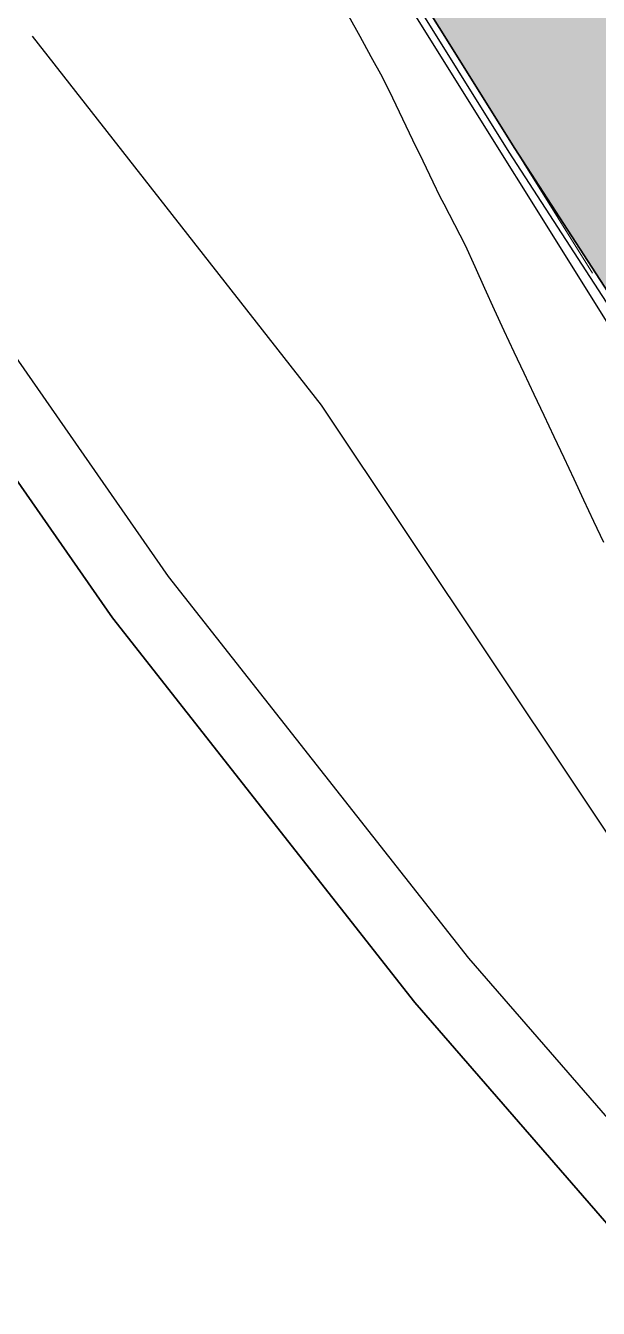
# Model space of a CAD drawing. Header units: metres. Extents: x 3 to 509016, y 4 to 6969473.
# Drawn here: x 507723.75 to 507736.12, y 6967195.38 to 6967223.06 of the extents above; entities that cross this region are included whole.
import ezdxf

# ---------------------------------------------------------------- set-up
doc = ezdxf.new("R2010")
doc.units = ezdxf.units.M
doc.linetypes.add('ISO-DASHED', pattern=[12, 8, -4])
doc.layers.add('_PROP-BDY', color=6, linetype='Continuous', plot=False)
doc.layers.add('A-FLOR', color=252, linetype='Continuous', lineweight=5)
for name, color, linetype in [('EWS_BATTER TOE', 252, 'Continuous'), ('HATCH_PAVEMENT_CARPARK', 254, 'Continuous'), ('KRB_BACK', 252, 'Continuous'), ('KRB_INV BARRIER [TYPE 1]', 2, 'ISO-DASHED'), ('KRB_LIP', 252, 'Continuous'), ('mga2020bdy', 252, 'Continuous'), ('mga2020DR_UNLINED', 252, 'Continuous'), ('STRINGS LIP', 60, 'Continuous'), ('TOPO_BANK', 252, 'Continuous'), ('XREF', 7, 'Continuous')]:
    doc.layers.add(name, color=color, linetype=linetype)

# ---------------------------------------------------------------- blocks, each defined once
blk = doc.blocks.new('XD_HATCH')
at = {"layer": 'HATCH_PAVEMENT_CARPARK'}
h = blk.add_hatch(color=256, dxfattribs=at)
h.dxf.hatch_style = 1
edge = h.paths.add_edge_path()
edge.add_arc((507820.003, 6967266.085), 90.985, 212.49045, 214.43315, ccw=False)
edge.add_line((507743.26, 6967217.211), (507739.398, 6967223.586))
edge.add_line((507739.398, 6967223.586), (507735.794, 6967229.354))
edge.add_arc((507741.735, 6967233.063), 7.004, 130.4092, 211.9744, ccw=False)
edge.add_line((507737.195, 6967238.395), (507750.654, 6967250.094))
edge.add_line((507750.654, 6967250.094), (507741.05, 6967244.042))
edge.add_line((507741.05, 6967244.042), (507736.887, 6967241.488))
edge.add_line((507736.887, 6967241.488), (507736.596, 6967241.375))
edge.add_line((507736.596, 6967241.375), (507734.55, 6967240.12))
edge.add_line((507734.55, 6967240.12), (507731.321, 6967238.12))
edge.add_line((507731.321, 6967238.12), (507725.641, 6967234.654))
edge.add_line((507725.641, 6967234.654), (507731.043, 6967225.636))
edge.add_line((507731.043, 6967225.636), (507734.314, 6967220.406))
edge.add_line((507734.314, 6967220.406), (507740.71, 6967210.555))
edge.add_arc((507792.018, 6967243.469), 60.957, 212.67978, 223.00419)
edge.add_line((507747.44, 6967201.893), (507760.817, 6967187.542))
edge.add_line((507760.817, 6967187.542), (507809.449, 6967136.334))
edge.add_line((507809.449, 6967136.334), (507818.102, 6967127.228))
edge.add_line((507818.102, 6967127.228), (507823.852, 6967121.378))
edge.add_line((507823.852, 6967121.378), (507824.492, 6967120.745))
edge.add_arc((508006.447, 6967303.151), 257.643, 225.07103, 227.49079)
edge.add_line((507832.355, 6967113.225), (507846.232, 6967101.068))
edge.add_line((507846.232, 6967101.068), (507853.401, 6967095.287))
edge.add_line((507853.401, 6967095.287), (507861.259, 6967089.103))
edge.add_line((507861.259, 6967089.103), (507875.892, 6967078.04))
edge.add_line((507875.892, 6967078.04), (507894.996, 6967066.105))
edge.add_line((507894.996, 6967066.105), (507898.306, 6967064.422))
edge.add_arc((507903.258, 6967076.442), 13, 247.607, 320.5781)
edge.add_line((507913.301, 6967068.186), (507923.209, 6967080.381))
edge.add_line((507923.209, 6967080.381), (507928.884, 6967087.367))
edge.add_line((507928.884, 6967087.367), (507934.503, 6967094.285))
edge.add_arc((507925.6, 6967101.304), 11.338, 321.7466, 356.9562)
edge.add_arc((507925.051, 6967101.301), 11.886, 357.1121, 390.6511)
edge.add_line((507935.276, 6967107.361), (507928.355, 6967118.419))
edge.add_arc((507932.593, 6967121.072), 5, 172.2504, 212.042, ccw=False)
edge.add_line((507927.638, 6967121.746), (507927.905, 6967123.707))
edge.add_line((507927.905, 6967123.707), (507927.905, 6967123.707))
edge.add_line((507927.905, 6967123.707), (507928.222, 6967126.036))
edge.add_line((507928.222, 6967126.036), (507922.15, 6967126.731))
edge.add_line((507922.15, 6967126.731), (507921.982, 6967124.77))
edge.add_line((507921.982, 6967124.77), (507922.008, 6967120.889))
edge.add_arc((507933.653, 6967120.754), 11.645, 179.3346, 190.5058)
edge.add_arc((507935.181, 6967121.115), 13.214, 190.8395, 200.6804)
edge.add_arc((507934.907, 6967121.234), 13.001, 201.5983, 211.6011)
edge.add_line((507923.833, 6967114.422), (507928.422, 6967107.084))
edge.add_arc((507919.474, 6967101.5), 10.548, 18.5241, 31.9651, ccw=False)
edge.add_line((507929.475, 6967104.851), (507929.787, 6967103.654))
edge.add_line((507929.787, 6967103.654), (507929.949, 6967102.428))
edge.add_arc((507919.973, 6967101.735), 10, -10.2075, 3.9733, ccw=False)
edge.add_arc((507921.309, 6967101.319), 8.612, 334.462, 350.9422, ccw=False)
edge.add_line((507929.08, 6967097.606), (507928.501, 6967096.513))
edge.add_line((507928.501, 6967096.513), (507927.791, 6967095.501))
edge.add_line((507927.791, 6967095.501), (507924.256, 6967091.166))
edge.add_line((507924.256, 6967091.166), (507918.568, 6967084.191))
edge.add_line((507918.568, 6967084.191), (507911.58, 6967075.614))
edge.add_line((507911.58, 6967075.614), (507910.645, 6967074.541))
edge.add_line((507910.645, 6967074.541), (507910.131, 6967074.048))
edge.add_line((507910.131, 6967074.048), (507909.863, 6967073.813))
edge.add_line((507909.863, 6967073.813), (507909.587, 6967073.587))
edge.add_line((507909.587, 6967073.587), (507909.304, 6967073.367))
edge.add_line((507909.304, 6967073.367), (507909.013, 6967073.157))
edge.add_line((507909.013, 6967073.157), (507908.416, 6967072.764))
edge.add_line((507908.416, 6967072.764), (507907.795, 6967072.408))
edge.add_line((507907.795, 6967072.408), (507907.154, 6967072.091))
edge.add_line((507907.154, 6967072.091), (507906.825, 6967071.948))
edge.add_line((507906.825, 6967071.948), (507906.493, 6967071.814))
edge.add_line((507906.493, 6967071.814), (507905.816, 6967071.577))
edge.add_line((507905.816, 6967071.577), (507905.127, 6967071.382))
edge.add_line((507905.127, 6967071.382), (507904.429, 6967071.208))
edge.add_line((507904.429, 6967071.208), (507903.012, 6967071.034))
edge.add_line((507903.012, 6967071.034), (507901.581, 6967071.056))
edge.add_line((507901.581, 6967071.056), (507900.489, 6967071.127))
edge.add_line((507900.489, 6967071.127), (507899.41, 6967071.292))
edge.add_line((507899.41, 6967071.292), (507898.989, 6967071.383))
edge.add_line((507898.989, 6967071.383), (507898.134, 6967071.614))
edge.add_line((507898.134, 6967071.614), (507897.297, 6967071.904))
edge.add_line((507897.297, 6967071.904), (507895.368, 6967072.947))
edge.add_line((507895.368, 6967072.947), (507879.298, 6967082.987))
edge.add_line((507879.298, 6967082.987), (507866.995, 6967092.289))
edge.add_line((507866.995, 6967092.289), (507856.54, 6967100.453))
edge.add_line((507856.54, 6967100.453), (507836.168, 6967117.777))
edge.add_line((507836.168, 6967117.777), (507828.863, 6967124.875))
edge.add_line((507828.863, 6967124.875), (507821.037, 6967132.845))
edge.add_line((507821.037, 6967132.845), (507813.741, 6967140.457))
edge.add_line((507813.741, 6967140.457), (507815.658, 6967142.761))
edge.add_line((507815.658, 6967142.761), (507797.065, 6967160.683))
edge.add_line((507797.065, 6967160.683), (507795.715, 6967159.508))
edge.add_line((507795.715, 6967159.508), (507754.472, 6967202.936))
edge.add_line((507754.472, 6967202.936), (507751.459, 6967206.268))
edge.add_arc((507819.868, 6967266.093), 90.877, 214.4857, 221.17028, ccw=False)
blk = doc.blocks.new('25027_BNP_Skygate Play-Sheet - 000101 - SITE PLAN')
at = {"layer": '_PROP-BDY'}
blk.add_line((-2226983, 4059444), (-2260611, 4059444), dxfattribs=at)
at = {"layer": 'A-FLOR'}
blk.add_line((-2246565, 4059144), (-2226784, 4059144), dxfattribs=at)
blk = doc.blocks.new('XE_ARCH')
at = {"xscale": 0.001, "yscale": 0.001, "zscale": 0.001, "rotation": 121.996}
blk.add_blockref('25027_BNP_Skygate Play-Sheet - 000101 - SITE PLAN', (509988.126, 6971273.77), dxfattribs=at)
blk = doc.blocks.new('XE_LOT BOUNDARY')
at = {"layer": '_PROP-BDY'}
blk.add_line((507725.362, 6967234.162), (507743.179, 6967205.643), dxfattribs=at)
blk = doc.blocks.new('XE_SURVEY')
at = {"layer": 'mga2020bdy'}
blk.add_polyline3d([(507765.741, 6967164.879, 2.91), (507758.338, 6967173.226, 2.823), (507746.943, 6967185.547, 2.922), (507741.448, 6967191.296, 2.95), (507732.158, 6967201.984, 2.908), (507725.624, 6967210.28, 2.942), (507718.425, 6967220.62, 3.001), (507719.655, 6967221.477, 3.001), (507723.614, 6967223.282, 4.711)], dxfattribs=at)
at = {"layer": 'mga2020DR_UNLINED'}
for points in [[(507719.655, 6967221.477, 3.001), (507726.83, 6967211.173, 2.942), (507733.314, 6967202.941, 2.908), (507742.556, 6967192.306, 2.95), (507748.036, 6967186.574, 2.922), (507759.449, 6967174.233, 2.823), (507766.835, 6967165.905, 2.91), (507776.754, 6967155.916, 2.926), (507782.976, 6967149.165, 2.841), (507792.845, 6967138.935, 2.836), (507799.31, 6967131.655, 2.706), (507808.649, 6967121.772, 2.696), (507816.116, 6967114.832, 2.686), (507823.987, 6967105.773, 2.549), (507829.108, 6967100.656, 2.613), (507837.266, 6967092.595, 2.659), (507844.835, 6967085.994, 2.546), (507855.938, 6967076.896, 2.622), (507862.665, 6967071.986, 2.527), (507870.951, 6967065.735, 2.562), (507888.287, 6967056.493, 2.548), (507894.371, 6967052.844, 2.434), (507903.927, 6967049.994, 2.542)], [(507718.425, 6967220.62, 3.001), (507725.624, 6967210.28, 2.942), (507732.158, 6967201.984, 2.908), (507741.448, 6967191.296, 2.95), (507746.943, 6967185.547, 2.922), (507758.338, 6967173.226, 2.823), (507765.741, 6967164.879, 2.91), (507775.67, 6967154.879, 2.926), (507781.885, 6967148.136, 2.841), (507791.744, 6967137.916, 2.836), (507798.204, 6967130.642, 2.706), (507807.592, 6967120.707, 2.696), (507815.036, 6967113.788, 2.686), (507822.89, 6967104.75, 2.549), (507828.052, 6967099.593, 2.613), (507836.245, 6967091.495, 2.659), (507843.867, 6967084.849, 2.546), (507855.02, 6967075.71, 2.622), (507861.771, 6967070.782, 2.527), (507870.142, 6967064.468, 2.562), (507887.548, 6967055.187, 2.548), (507893.762, 6967051.462, 2.434), (507903.498, 6967048.557, 2.542)]]:
    blk.add_polyline3d(points, dxfattribs=at)
at = {"layer": 'TOPO_BANK'}
blk.add_polyline3d([(507723.895, 6967222.829, 4.371), (507730.134, 6967214.871, 4.105), (507737.489, 6967203.859, 3.688), (507743.512, 6967195.586, 3.655), (507750.898, 6967187.875, 3.554), (507760.503, 6967177.016, 3.598), (507770.647, 6967167.036, 3.639), (507777.921, 6967158.471, 3.477), (507785.998, 6967150.322, 3.457), (507794.026, 6967141.443, 3.458), (507803.174, 6967132.304, 3.515), (507810.571, 6967124.666, 3.543), (507819.277, 6967116.234, 3.546), (507826.23, 6967109.289, 3.707), (507832.809, 6967102.051, 3.721)], dxfattribs=at)
blk = doc.blocks.new('XD_DESIGN_1')
at = {"layer": 'EWS_BATTER TOE'}
blk.add_polyline3d([(507736.236, 6967211.903, 4.092), (507736.022, 6967212.36, 4.112), (507735.807, 6967212.817, 4.132), (507735.593, 6967213.274, 4.152), (507735.378, 6967213.731, 4.172), (507735.164, 6967214.188, 4.192), (507734.948, 6967214.644, 4.211), (507734.732, 6967215.1, 4.231), (507734.517, 6967215.556, 4.251), (507734.301, 6967216.013, 4.27), (507734.086, 6967216.469, 4.29), (507733.872, 6967216.926, 4.31), (507733.665, 6967217.388, 4.333), (507733.459, 6967217.85, 4.356), (507733.251, 6967218.311, 4.379), (507733.02, 6967218.757, 4.392), (507732.788, 6967219.203, 4.405), (507732.704, 6967219.365, 4.41), (507732.551, 6967219.68, 4.419), (507732.333, 6967220.133, 4.433), (507732.115, 6967220.586, 4.446), (507731.896, 6967221.039, 4.46), (507731.678, 6967221.492, 4.473), (507731.457, 6967221.944, 4.485), (507731.215, 6967222.382, 4.489), (507730.972, 6967222.82, 4.493), (507730.73, 6967223.258, 4.497)], dxfattribs=at)
at = {"layer": 'KRB_BACK'}
blk.add_lwpolyline([(507725.564, 6967234.491), (507725.975, 6967233.805), (507730.915, 6967225.558), (507734.187, 6967220.326), (507740.584, 6967210.474), (507742.858, 6967207.173), (507743.761, 6967205.981), (507744.552, 6967204.984), (507745.84, 6967203.448), (507747.33, 6967201.791), (507760.708, 6967187.439), (507775.887, 6967171.455), (507776.507, 6967170.803), (507791.256, 6967155.273), (507799.725, 6967146.355, 0.003151), (507809.341, 6967136.231), (507817.977, 6967127.143), (507823.746, 6967121.272, 0.029446), (507824.386, 6967120.638, 0.01055), (507828.28, 6967116.835, 0.01055), (507832.248, 6967113.12), (507839.772, 6967106.528), (507846.135, 6967100.953)], format="xyb", dxfattribs=at)
at = {"layer": 'KRB_LIP'}
blk.add_lwpolyline([(507725.641, 6967234.654), (507726.104, 6967233.882), (507731.043, 6967225.636), (507734.314, 6967220.406), (507740.71, 6967210.555), (507743.879, 6967206.077), (507744.669, 6967205.076), (507745.958, 6967203.544), (507747.44, 6967201.893), (507760.817, 6967187.542), (507775.996, 6967171.559), (507776.616, 6967170.906), (507791.364, 6967155.376), (507802.563, 6967143.585), (507809.449, 6967136.334), (507818.102, 6967127.228), (507823.852, 6967121.378), (507824.492, 6967120.745), (507828.39, 6967116.928), (507832.355, 6967113.225), (507846.232, 6967101.068)], dxfattribs=at)
at = {"layer": 'STRINGS LIP', "color": 60, "linetype": 'Continuous', "lineweight": -3}
blk.add_polyline3d([(507791.364, 6967155.376, 4.907), (507776.616, 6967170.906, 4.8), (507775.996, 6967171.559, 4.8), (507760.817, 6967187.542, 4.911), (507747.44, 6967201.893, 5.009), (507746.975, 6967202.398, 5.005), (507746.515, 6967202.908, 5.001), (507746.061, 6967203.423, 4.997), (507745.613, 6967203.943, 4.993), (507745.171, 6967204.468, 4.989), (507744.734, 6967204.998, 4.984), (507744.304, 6967205.533, 4.98), (507743.88, 6967206.073, 4.976), (507743.462, 6967206.617, 4.972), (507743.05, 6967207.166, 4.968), (507742.644, 6967207.72, 4.964), (507742.245, 6967208.278, 4.96), (507741.852, 6967208.841, 4.956), (507741.465, 6967209.408, 4.951), (507741.084, 6967209.98, 4.947), (507740.71, 6967210.555, 4.943), (507734.314, 6967220.406, 4.873), (507731.043, 6967225.636, 4.811)], dxfattribs=at)
blk = doc.blocks.new('XD_DESIGN_2')
at = {"layer": 'EWS_BATTER TOE'}
blk.add_polyline3d([(507736.236, 6967211.903, 4.092), (507736.022, 6967212.36, 4.112), (507735.807, 6967212.817, 4.132), (507735.593, 6967213.274, 4.152), (507735.378, 6967213.731, 4.172), (507735.164, 6967214.188, 4.192), (507734.948, 6967214.644, 4.211), (507734.732, 6967215.1, 4.231), (507734.517, 6967215.556, 4.251), (507734.301, 6967216.013, 4.27), (507734.086, 6967216.469, 4.29), (507733.872, 6967216.926, 4.31), (507733.665, 6967217.388, 4.333), (507733.459, 6967217.85, 4.356), (507733.251, 6967218.311, 4.379), (507733.02, 6967218.757, 4.392), (507732.788, 6967219.203, 4.405), (507732.704, 6967219.365, 4.41), (507732.551, 6967219.68, 4.419), (507732.333, 6967220.133, 4.433), (507732.115, 6967220.586, 4.446), (507731.896, 6967221.039, 4.46), (507731.678, 6967221.492, 4.473), (507731.457, 6967221.944, 4.485), (507731.215, 6967222.382, 4.489), (507730.972, 6967222.82, 4.493), (507730.73, 6967223.258, 4.497)], dxfattribs=at)
at = {"layer": 'KRB_BACK'}
blk.add_lwpolyline([(507725.564, 6967234.491), (507725.975, 6967233.805), (507730.915, 6967225.558), (507734.187, 6967220.326), (507740.584, 6967210.474), (507742.858, 6967207.173), (507743.761, 6967205.981), (507744.552, 6967204.984), (507745.84, 6967203.448), (507747.33, 6967201.791), (507760.708, 6967187.439), (507775.887, 6967171.455), (507776.507, 6967170.803), (507791.256, 6967155.273), (507799.725, 6967146.355, 0.003151), (507809.341, 6967136.231), (507817.977, 6967127.143), (507823.746, 6967121.272, 0.029446), (507824.386, 6967120.638, 0.01055), (507828.28, 6967116.835, 0.01055), (507832.248, 6967113.12), (507839.772, 6967106.528), (507846.135, 6967100.953)], format="xyb", dxfattribs=at)
at = {"layer": 'KRB_LIP'}
blk.add_lwpolyline([(507725.641, 6967234.654), (507726.104, 6967233.882), (507731.043, 6967225.636), (507734.314, 6967220.406), (507740.71, 6967210.555), (507743.879, 6967206.077), (507744.669, 6967205.076), (507745.958, 6967203.544), (507747.44, 6967201.893), (507760.817, 6967187.542), (507775.996, 6967171.559), (507776.616, 6967170.906), (507791.364, 6967155.376), (507802.563, 6967143.585), (507809.449, 6967136.334), (507818.102, 6967127.228), (507823.852, 6967121.378), (507824.492, 6967120.745), (507828.39, 6967116.928), (507832.355, 6967113.225), (507846.232, 6967101.068)], dxfattribs=at)
at = {"layer": 'STRINGS LIP', "color": 60, "linetype": 'Continuous', "lineweight": -3}
blk.add_polyline3d([(507791.364, 6967155.376, 4.907), (507776.616, 6967170.906, 4.8), (507775.996, 6967171.559, 4.8), (507760.817, 6967187.542, 4.911), (507747.44, 6967201.893, 5.009), (507746.975, 6967202.398, 5.005), (507746.515, 6967202.908, 5.001), (507746.061, 6967203.423, 4.997), (507745.613, 6967203.943, 4.993), (507745.171, 6967204.468, 4.989), (507744.734, 6967204.998, 4.984), (507744.304, 6967205.533, 4.98), (507743.88, 6967206.073, 4.976), (507743.462, 6967206.617, 4.972), (507743.05, 6967207.166, 4.968), (507742.644, 6967207.72, 4.964), (507742.245, 6967208.278, 4.96), (507741.852, 6967208.841, 4.956), (507741.465, 6967209.408, 4.951), (507741.084, 6967209.98, 4.947), (507740.71, 6967210.555, 4.943), (507734.314, 6967220.406, 4.873), (507731.043, 6967225.636, 4.811)], dxfattribs=at)

msp = doc.modelspace()

# ---------------------------------------------------------------- linework, layer by layer
at = {"layer": 'KRB_INV BARRIER [TYPE 1]'}
msp.add_lwpolyline([(507846.232, 6967101.068), (507832.355, 6967113.225, -0.010559), (507824.492, 6967120.745), (507823.852, 6967121.378), (507818.102, 6967127.228), (507809.449, 6967136.334), (507802.563, 6967143.585), (507791.364, 6967155.376), (507776.616, 6967170.906), (507775.996, 6967171.559), (507760.817, 6967187.542), (507747.44, 6967201.893, -0.022528), (507743.88, 6967206.073, -0.022528), (507740.71, 6967210.555), (507734.314, 6967220.406), (507731.043, 6967225.636), (507726.104, 6967233.882), (507725.641, 6967234.654)], format="xyb", dxfattribs=at)

# ---------------------------------------------------------------- block references
for name in ['XD_HATCH', 'XE_ARCH', 'XE_SURVEY']:
    msp.add_blockref(name, (0, 0))
at = {"layer": 'XREF'}
for name in ['XD_HATCH', 'XE_ARCH', 'XE_SURVEY', 'XE_LOT BOUNDARY']:
    msp.add_blockref(name, (0, 0), dxfattribs=at)

# ---------------------------------------------------------------- next in the draw order: block references
msp.add_blockref('XD_DESIGN_1', (0, 0))

# ---------------------------------------------------------------- next in the draw order: block references
msp.add_blockref('XD_DESIGN_2', (0, 0), dxfattribs=at)

doc.saveas('drawing.dxf')
